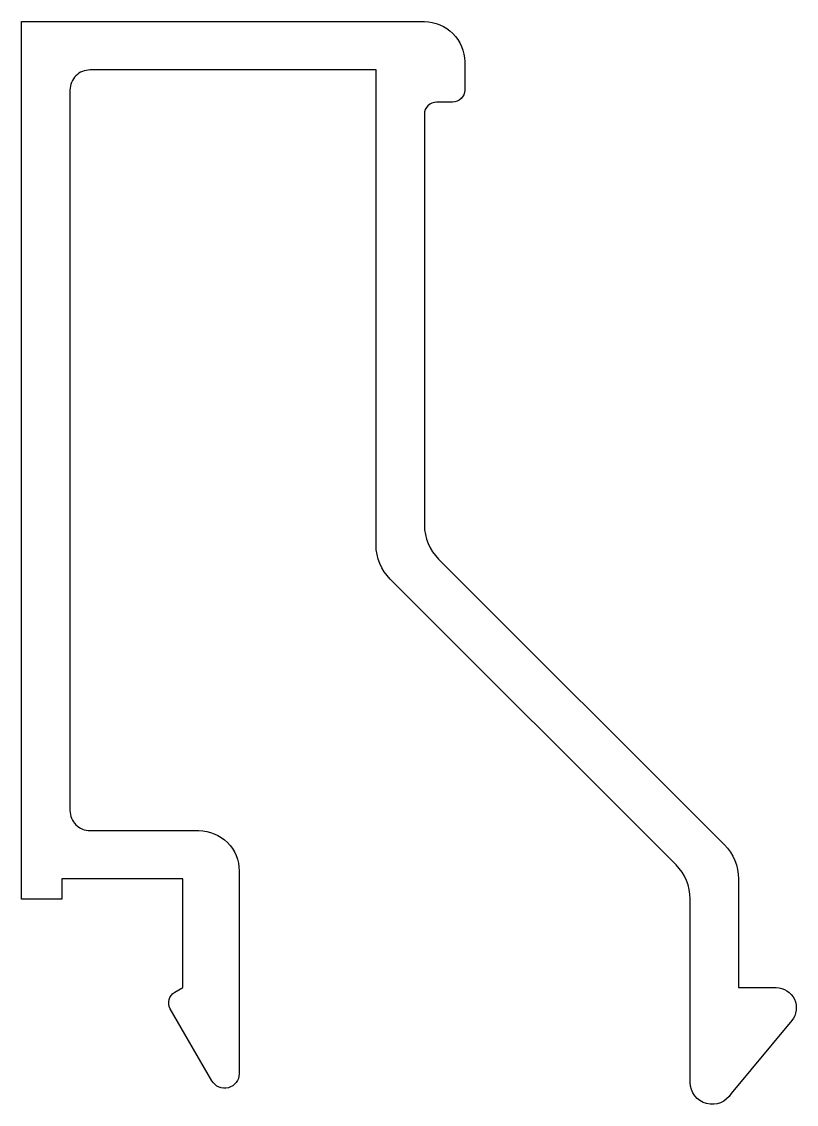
# Model space of a CAD drawing. Extents: x 899.9 to 919.2, y -14.5 to 12.4.
import ezdxf

# ---------------------------------------------------------------- set-up
doc = ezdxf.new("R2010")
doc.units = 0
doc.header["$LTSCALE"] = 15
doc.layers.add('NEW_PROFILES', color=5, linetype='CONTINUOUS')

msp = doc.modelspace()

# ---------------------------------------------------------------- linework, layer by layer
at = {"layer": 'NEW_PROFILES', "color": 0, "ltscale": 5}
msp.add_lwpolyline([(910.946, 11.388), (910.946, 10.688, -0.414214), (910.646, 10.388), (910.246, 10.388, 0.414214), (909.946, 10.088), (909.946, -0.118, 0.198912), (910.298, -0.966), (917.395, -8.063, -0.198912), (917.746, -8.912), (917.746, -11.612), (918.681, -11.612, -0.635236), (919.065, -12.431), (917.565, -14.239, -0.767327), (916.546, -13.966), (916.546, -9.409, 0.198912), (916.195, -8.561), (909.098, -1.463, -0.198912), (908.746, -0.615), (908.746, 11.188), (901.646, 11.188, 0.414214), (901.146, 10.688), (901.146, -7.212, 0.414214), (901.646, -7.712), (904.346, -7.712, -0.414214), (905.346, -8.712), (905.346, -13.751, -0.767327), (904.672, -13.931), (903.636, -12.137, -0.414214), (903.746, -11.727), (903.946, -11.612), (903.946, -8.912), (900.946, -8.912), (900.946, -9.412), (899.946, -9.412), (899.946, 12.388), (909.946, 12.388, -0.414214)], format="xyb", close=True, dxfattribs=at)

doc.saveas('drawing.dxf')
